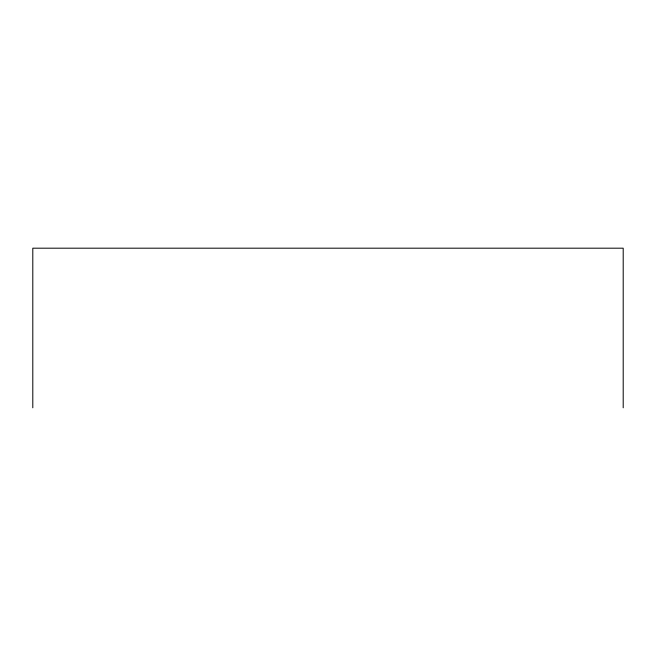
<?xml version="1.0" encoding="UTF-8"?>
<svg xmlns="http://www.w3.org/2000/svg" width="656" height="656" viewBox="0 0 656 656"><rect width="100%" height="100%" fill="white"/><g stroke="black" fill="none" stroke-linecap="round" stroke-linejoin="round"><path stroke-width="0.98" d="M623.2 407.811L623.2 248.189L32.8 248.189L32.8 407.811"/></g></svg>
